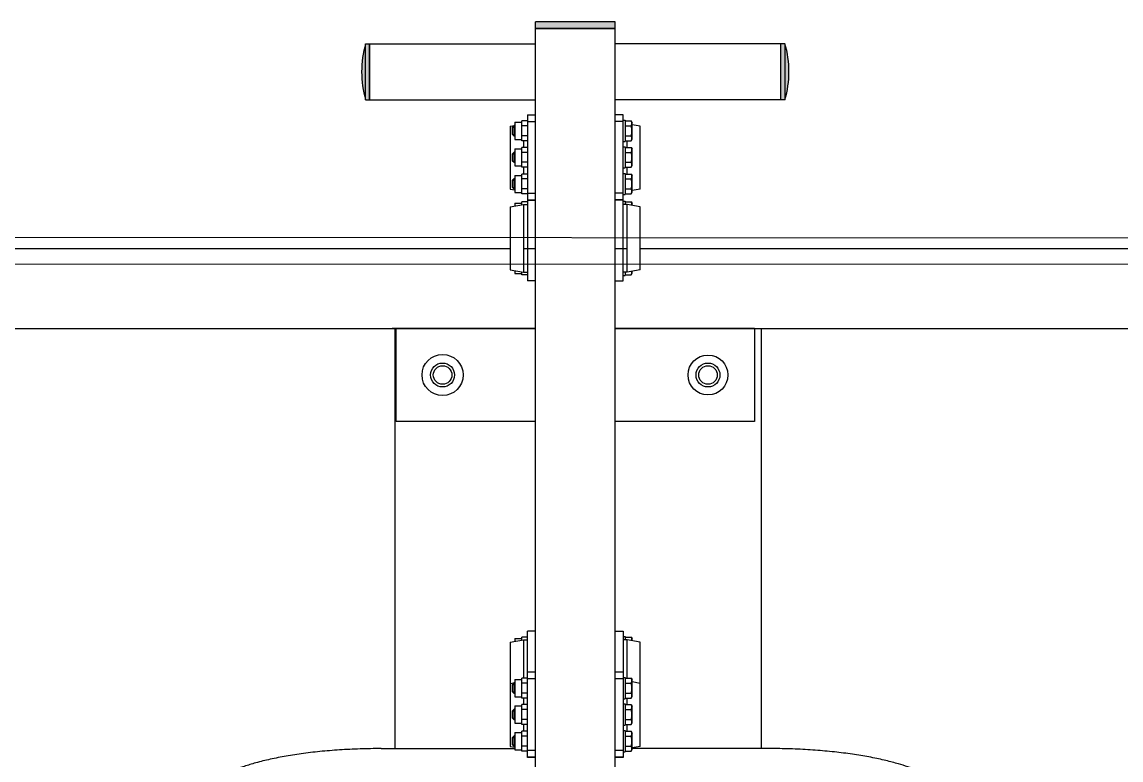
# Model space of a CAD drawing. Header units: millimetres. Extents: x -3665 to 2545, y -3636 to 2679.
# Drawn here: x -1309 to -481, y -764 to -207 of the extents above; entities that cross this region are included whole.
import ezdxf

# ---------------------------------------------------------------- set-up
doc = ezdxf.new("R2010")
doc.units = ezdxf.units.MM
doc.layers.add('DIKOM_ОБЪЕКТ', color=7, linetype='Continuous')

msp = doc.modelspace()

# ---------------------------------------------------------------- hatches: boundary and pattern name
at = {"layer": 'DIKOM_ОБЪЕКТ'}
h = msp.add_hatch(color=256, dxfattribs=at)
h.paths.add_polyline_path([(-922.54, -212.28), (-862.54, -212.28), (-862.54, -207.28), (-922.54, -207.28)])
h.paths.add_polyline_path([(-737.54, -223.7), (-737.54, -266), (-734.54, -266), (-734.54, -223.7)])
h.paths.add_polyline_path([(-731.54, -244.85), (-732.34, -233.85), (-734.54, -223.7), (-734.54, -266), (-732.25, -255.21)])
h.paths.add_polyline_path([(-1047.54, -266), (-1047.54, -223.7), (-1050.54, -223.7), (-1050.54, -266)])
h.paths.add_polyline_path([(-1050.54, -266), (-1050.54, -223.7), (-1052.83, -234.48), (-1053.54, -244.85), (-1052.74, -255.84)])

# ---------------------------------------------------------------- linework, layer by layer
for p, q in [((-862.54, -207.28), (-922.54, -207.28)), ((-922.54, -977.23), (-922.54, -207.28)), ((-862.54, -212.28), (-922.54, -212.28)), ((-922.54, -212.28), (-862.54, -212.28)), ((-862.54, -977.23), (-862.54, -207.28)), ((-1050.54, -223.7), (-922.54, -223.7)), ((-1050.54, -266), (-1050.54, -223.7)), ((-1047.54, -266), (-1047.54, -223.7)), ((-1047.54, -223.7), (-1047.54, -266)), ((-734.54, -223.7), (-862.54, -223.7)), ((-737.54, -266), (-737.54, -223.7)), ((-734.54, -223.7), (-734.54, -266)), ((-1050.54, -266), (-922.54, -266)), ((-734.54, -266), (-862.54, -266)), ((-928.54, -277.29), (-922.54, -277.29)), ((-928.54, -277.29), (-928.54, -402.35)), ((-856.54, -277.29), (-862.54, -277.29)), ((-856.54, -402.35), (-856.54, -277.29)), ((-856.54, -281.38), (-854.94, -281.38)), ((-854.94, -281.38), (-854.94, -297.38)), ((-941.54, -285.8), (-938.04, -285.19)), ((-941.54, -285.8), (-941.54, -333.28)), ((-938.69, -285.38), (-939.94, -286.63)), ((-939.94, -292.13), (-939.94, -286.63)), ((-939.94, -286.63), (-938.04, -286.63)), ((-938.04, -285.38), (-938.69, -285.38)), ((-938.69, -293.38), (-938.69, -285.38)), ((-938.04, -282.88), (-938.04, -295.88)), ((-938.04, -282.88), (-932.94, -282.88)), ((-928.54, -281.87), (-932.94, -281.87)), ((-932.94, -296.89), (-932.94, -281.87)), ((-928.54, -285.61), (-932.94, -285.61)), ((-928.54, -282.28), (-922.54, -282.28)), ((-856.54, -282.28), (-862.54, -282.28)), ((-854.94, -281.87), (-850.41, -281.87)), ((-854.94, -285.61), (-850.41, -285.61)), ((-850.41, -281.88), (-850.41, -281.87)), ((-850.41, -281.88), (-849.64, -283.21)), ((-849.64, -295.56), (-849.64, -283.21)), ((-843.54, -285.8), (-849.64, -284.73)), ((-843.54, -333.28), (-843.54, -285.8)), ((-938.69, -293.38), (-939.94, -292.13)), ((-939.94, -292.13), (-938.04, -292.13)), ((-938.04, -293.38), (-938.69, -293.38)), ((-938.04, -295.88), (-932.94, -295.88)), ((-928.54, -293.12), (-932.94, -293.12)), ((-928.54, -296.89), (-932.94, -296.89)), ((-931.54, -296.89), (-931.54, -301.81)), ((-856.54, -297.38), (-854.94, -297.38)), ((-854.94, -293.12), (-850.41, -293.12)), ((-854.94, -296.89), (-850.41, -296.89)), ((-853.54, -301.81), (-853.54, -296.89)), ((-850.41, -296.88), (-849.64, -295.56)), ((-850.41, -296.88), (-850.41, -296.89)), ((-938.69, -305.31), (-939.94, -306.56)), ((-938.04, -305.31), (-938.69, -305.31)), ((-938.69, -313.31), (-938.69, -305.31)), ((-938.04, -302.81), (-938.04, -315.81)), ((-938.04, -302.81), (-932.94, -302.81)), ((-928.54, -301.81), (-932.94, -301.81)), ((-932.94, -316.82), (-932.94, -301.81)), ((-928.54, -305.54), (-932.94, -305.54)), ((-856.54, -301.31), (-854.94, -301.31)), ((-854.94, -301.31), (-854.94, -317.31)), ((-854.94, -301.81), (-850.41, -301.81)), ((-854.94, -305.54), (-850.41, -305.54)), ((-850.41, -301.82), (-850.41, -301.81)), ((-850.41, -301.82), (-849.64, -303.14)), ((-849.64, -315.49), (-849.64, -303.14)), ((-939.94, -312.06), (-939.94, -306.56)), ((-939.94, -306.56), (-938.04, -306.56)), ((-938.69, -313.31), (-939.94, -312.06)), ((-939.94, -312.06), (-938.04, -312.06)), ((-938.04, -313.31), (-938.69, -313.31)), ((-928.54, -313.05), (-932.94, -313.05)), ((-854.94, -313.05), (-850.41, -313.05)), ((-938.04, -315.81), (-932.94, -315.81)), ((-938.04, -322.88), (-938.04, -335.88)), ((-938.04, -322.88), (-932.94, -322.88)), ((-928.54, -316.82), (-932.94, -316.82)), ((-928.54, -321.87), (-932.94, -321.87)), ((-932.94, -336.89), (-932.94, -321.87)), ((-931.54, -316.82), (-931.54, -321.87)), ((-856.54, -317.31), (-854.94, -317.31)), ((-856.54, -321.38), (-854.94, -321.38)), ((-854.94, -316.82), (-850.41, -316.82)), ((-854.94, -321.38), (-854.94, -337.38)), ((-854.94, -321.87), (-850.41, -321.87)), ((-853.54, -321.87), (-853.54, -316.82)), ((-850.41, -316.81), (-849.64, -315.49)), ((-850.41, -316.81), (-850.41, -316.82)), ((-850.41, -321.88), (-850.41, -321.87)), ((-850.41, -321.88), (-849.64, -323.21)), ((-938.69, -325.38), (-939.94, -326.63)), ((-939.94, -332.13), (-939.94, -326.63)), ((-939.94, -326.63), (-938.04, -326.63)), ((-938.04, -325.38), (-938.69, -325.38)), ((-938.69, -333.38), (-938.69, -325.38)), ((-928.54, -325.61), (-932.94, -325.61)), ((-854.94, -325.61), (-850.41, -325.61)), ((-849.64, -335.56), (-849.64, -323.21)), ((-941.54, -333.28), (-938.04, -333.89)), ((-938.69, -333.38), (-939.94, -332.13)), ((-939.94, -332.13), (-938.04, -332.13)), ((-938.04, -333.38), (-938.69, -333.38)), ((-938.04, -335.88), (-932.94, -335.88)), ((-928.54, -333.12), (-932.94, -333.12)), ((-928.54, -336.89), (-932.94, -336.89)), ((-928.54, -336.28), (-922.54, -336.28)), ((-856.54, -336.28), (-862.54, -336.28)), ((-856.54, -337.38), (-854.94, -337.38)), ((-854.94, -333.12), (-850.41, -333.12)), ((-854.94, -336.89), (-850.41, -336.89)), ((-850.41, -336.88), (-849.64, -335.56)), ((-850.41, -336.88), (-850.41, -336.89)), ((-843.54, -333.28), (-849.64, -334.35)), ((-941.54, -346.61), (-931.54, -344.85)), ((-941.54, -346.61), (-941.54, -394.09)), ((-938.04, -343.85), (-932.94, -343.85)), ((-938.04, -343.85), (-938.04, -346)), ((-932.94, -345.1), (-932.94, -342.84)), ((-928.54, -342.84), (-932.94, -342.84)), ((-931.54, -344.85), (-931.54, -395.85)), ((-931.54, -344.85), (-928.54, -344.85)), ((-928.54, -341.29), (-922.54, -341.29)), ((-928.54, -341.54), (-922.54, -341.54)), ((-856.54, -341.29), (-862.54, -341.29)), ((-856.54, -341.54), (-862.54, -341.54)), ((-856.54, -342.35), (-854.94, -342.35)), ((-853.54, -344.85), (-856.54, -344.85)), ((-854.94, -342.35), (-854.94, -344.85)), ((-854.94, -342.84), (-850.41, -342.84)), ((-843.54, -346.61), (-853.54, -344.85)), ((-853.54, -395.85), (-853.54, -344.85)), ((-850.41, -342.84), (-849.64, -344.17)), ((-849.64, -345.54), (-849.64, -344.17)), ((-843.54, -394.09), (-843.54, -346.61)), ((-2.69, -370.35), (-1982.54, -369.41)), ((-941.54, -378.35), (-1967.54, -378.35)), ((-922.54, -378.35), (-931.54, -378.35)), ((-853.54, -378.35), (-862.54, -378.35)), ((-56.31, -378.35), (-843.54, -378.35)), ((-2.69, -390.35), (-1982.54, -389.41)), ((-941.54, -394.09), (-931.54, -395.85)), ((-938.04, -394.7), (-938.04, -396.85)), ((-938.04, -396.85), (-932.94, -396.85)), ((-932.94, -397.86), (-932.94, -395.6)), ((-931.54, -395.85), (-928.54, -395.85)), ((-853.54, -395.85), (-856.54, -395.85)), ((-854.94, -395.85), (-854.94, -398.35)), ((-843.54, -394.09), (-853.54, -395.85)), ((-850.41, -397.86), (-849.64, -396.52)), ((-849.64, -396.52), (-849.64, -395.16)), ((-928.54, -397.86), (-932.94, -397.86)), ((-922.54, -402.35), (-928.54, -402.35)), ((-862.54, -402.35), (-856.54, -402.35)), ((-856.54, -398.35), (-854.94, -398.35)), ((-854.94, -397.86), (-850.41, -397.86)), ((-1967.54, -438.35), (-922.54, -438.35)), ((-967.54, -438.35), (-1030.54, -438.35)), ((-1028.22, -754.92), (-1028.22, -438.35)), ((-1027.54, -508.35), (-1027.54, -438.35)), ((-922.54, -438.35), (-1027.54, -438.35)), ((-862.54, -438.35), (-40.23, -438.35)), ((-757.54, -438.35), (-862.54, -438.35)), ((-817.54, -438.35), (-754.54, -438.35)), ((-757.54, -438.35), (-757.54, -508.35)), ((-752.22, -754.92), (-752.22, -438.35)), ((-922.54, -508.35), (-1027.54, -508.35)), ((-757.54, -508.35), (-862.54, -508.35)), ((-932.94, -672.72), (-932.94, -670.84)), ((-928.54, -670.84), (-932.94, -670.84)), ((-922.54, -666.35), (-928.54, -666.35)), ((-928.54, -761.54), (-928.54, -666.35)), ((-862.54, -666.35), (-856.54, -666.35)), ((-856.54, -666.35), (-856.54, -761.54)), ((-856.54, -670.35), (-854.94, -670.35)), ((-854.94, -670.35), (-854.94, -672.17)), ((-854.94, -670.84), (-850.41, -670.84)), ((-850.41, -670.84), (-849.64, -672.17)), ((-941.54, -674.61), (-931.54, -672.85)), ((-941.54, -674.61), (-941.54, -753.28)), ((-938.04, -671.85), (-932.94, -671.85)), ((-938.04, -671.85), (-938.04, -674)), ((-932.94, -673.1), (-932.94, -672.72)), ((-931.54, -672.85), (-931.54, -701.87)), ((-931.54, -672.85), (-928.54, -672.85)), ((-853.54, -672.85), (-856.54, -672.85)), ((-854.94, -672.17), (-854.94, -672.85)), ((-843.54, -674.61), (-853.54, -672.85)), ((-853.54, -701.87), (-853.54, -672.85)), ((-849.64, -673.54), (-849.64, -672.17)), ((-843.54, -753.28), (-843.54, -674.61)), ((-938.04, -702.88), (-938.04, -715.88)), ((-938.04, -702.88), (-932.94, -702.88)), ((-928.54, -701.87), (-932.94, -701.87)), ((-932.94, -716.88), (-932.94, -701.87)), ((-922.54, -697.29), (-928.54, -697.29)), ((-922.54, -702.28), (-928.54, -702.28)), ((-856.54, -697.29), (-862.54, -697.29)), ((-856.54, -702.28), (-862.54, -702.28)), ((-856.54, -701.38), (-854.94, -701.38)), ((-854.94, -701.38), (-854.94, -717.38)), ((-854.94, -701.87), (-850.41, -701.87)), ((-850.41, -701.88), (-850.41, -701.87)), ((-850.41, -701.88), (-849.64, -703.2)), ((-849.64, -715.55), (-849.64, -703.2)), ((-941.54, -705.8), (-938.04, -705.18)), ((-938.69, -705.38), (-939.94, -706.63)), ((-939.94, -712.13), (-939.94, -706.63)), ((-939.94, -706.63), (-938.04, -706.63)), ((-938.69, -713.38), (-939.94, -712.13)), ((-939.94, -712.13), (-938.04, -712.13)), ((-938.04, -705.38), (-938.69, -705.38)), ((-938.69, -713.38), (-938.69, -705.38)), ((-928.54, -705.61), (-932.94, -705.61)), ((-854.94, -705.61), (-850.41, -705.61)), ((-843.54, -705.8), (-849.64, -704.73)), ((-938.04, -713.38), (-938.69, -713.38)), ((-938.04, -715.88), (-932.94, -715.88)), ((-928.54, -713.12), (-932.94, -713.12)), ((-928.54, -716.88), (-932.94, -716.88)), ((-931.54, -716.88), (-931.54, -721.81)), ((-856.54, -717.38), (-854.94, -717.38)), ((-854.94, -713.12), (-850.41, -713.12)), ((-854.94, -716.88), (-850.41, -716.88)), ((-853.54, -721.81), (-853.54, -716.88)), ((-850.41, -716.87), (-849.64, -715.55)), ((-850.41, -716.87), (-850.41, -716.88)), ((-938.69, -725.31), (-939.94, -726.56)), ((-939.94, -732.06), (-939.94, -726.56)), ((-939.94, -726.56), (-938.04, -726.56)), ((-938.04, -725.31), (-938.69, -725.31)), ((-938.69, -733.31), (-938.69, -725.31)), ((-938.04, -722.81), (-938.04, -735.81)), ((-938.04, -722.81), (-932.94, -722.81)), ((-928.54, -721.81), (-932.94, -721.81)), ((-932.94, -736.82), (-932.94, -721.81)), ((-928.54, -725.54), (-932.94, -725.54)), ((-856.54, -721.31), (-854.94, -721.31)), ((-854.94, -721.31), (-854.94, -737.31)), ((-854.94, -721.81), (-850.41, -721.81)), ((-854.94, -725.54), (-850.41, -725.54)), ((-850.41, -721.82), (-850.41, -721.81)), ((-850.41, -721.82), (-849.64, -723.14)), ((-849.64, -735.49), (-849.64, -723.14)), ((-938.69, -733.31), (-939.94, -732.06)), ((-939.94, -732.06), (-938.04, -732.06)), ((-938.04, -733.31), (-938.69, -733.31)), ((-938.04, -735.81), (-932.94, -735.81)), ((-928.54, -733.05), (-932.94, -733.05)), ((-928.54, -736.82), (-932.94, -736.82)), ((-931.54, -736.82), (-931.54, -741.87)), ((-854.94, -733.05), (-850.41, -733.05)), ((-854.94, -736.82), (-850.41, -736.82)), ((-853.54, -741.87), (-853.54, -736.82)), ((-850.41, -736.81), (-849.64, -735.49)), ((-850.41, -736.81), (-850.41, -736.82)), ((-938.69, -745.38), (-939.94, -746.63)), ((-938.04, -745.38), (-938.69, -745.38)), ((-938.69, -753.38), (-938.69, -745.38)), ((-938.04, -742.88), (-938.04, -755.88)), ((-938.04, -742.88), (-932.94, -742.88)), ((-928.54, -741.87), (-932.94, -741.87)), ((-932.94, -756.88), (-932.94, -741.87)), ((-856.54, -737.31), (-854.94, -737.31)), ((-856.54, -741.38), (-854.94, -741.38)), ((-854.94, -741.38), (-854.94, -757.38)), ((-854.94, -741.87), (-850.41, -741.87)), ((-850.41, -741.88), (-850.41, -741.87)), ((-850.41, -741.88), (-849.64, -743.2)), ((-849.64, -755.55), (-849.64, -743.2)), ((-941.54, -753.28), (-938.04, -753.89)), ((-939.94, -752.13), (-939.94, -746.63)), ((-939.94, -746.63), (-938.04, -746.63)), ((-938.69, -753.38), (-939.94, -752.13)), ((-939.94, -752.13), (-938.04, -752.13)), ((-938.04, -753.38), (-938.69, -753.38)), ((-928.54, -745.61), (-932.94, -745.61)), ((-928.54, -753.12), (-932.94, -753.12)), ((-854.94, -745.61), (-850.41, -745.61)), ((-854.94, -753.12), (-850.41, -753.12)), ((-843.54, -753.28), (-849.64, -754.35)), ((-1038.85, -754.92), (-938.04, -754.92)), ((-938.04, -755.88), (-932.94, -755.88)), ((-928.54, -756.88), (-932.94, -756.88)), ((-922.54, -756.28), (-928.54, -756.28)), ((-922.54, -761.29), (-928.54, -761.29)), ((-922.54, -761.54), (-928.54, -761.54)), ((-856.54, -756.28), (-862.54, -756.28)), ((-856.54, -761.29), (-862.54, -761.29)), ((-856.54, -761.54), (-862.54, -761.54)), ((-856.54, -757.38), (-854.94, -757.38)), ((-854.94, -756.88), (-850.41, -756.88)), ((-850.41, -756.87), (-849.64, -755.55)), ((-850.41, -756.87), (-850.41, -756.88)), ((-746.24, -754.92), (-849.64, -754.92)), ((-847.54, -754.92), (-847.54, -753.98))]:
    msp.add_line(p, q, dxfattribs=at)
for centre, radius in [((-992.54, -473.35), 15.5), ((-792.54, -473.35), 15), ((-992.54, -473.35), 9), ((-992.54, -473.35), 7), ((-792.54, -473.35), 9), ((-792.54, -473.35), 7)]:
    msp.add_circle(centre, radius, dxfattribs=at)
for centre, start, end in [((-977.49, -244.85), 163.85359, 180), ((-807.6, -244.85), 0, 16.14641), ((-977.49, -244.85), 180, 196.14641), ((-807.6, -244.85), 343.85359, 0)]:
    msp.add_arc(centre, 76.05, start, end, dxfattribs=at)
for points, knots in [([(-850.41, -285.61), (-850.27, -285.37), (-850.12, -285.06), (-849.97, -284.65), (-849.9, -284.4), (-849.86, -284.15), (-849.83, -283.92), (-849.83, -283.7), (-849.84, -283.45), (-849.88, -283.18), (-849.96, -282.85), (-850.12, -282.42), (-850.29, -282.09), (-850.41, -281.88)], [0, 0, 0, 0, 2.757796, 3.597749, 4.649851, 5.507707, 6.37628, 7.207444, 7.985851, 9.11007, 10.215271, 11.642519, 14, 14, 14, 14]), ([(-850.41, -293.12), (-850.33, -292.83), (-850.21, -292.4), (-850.07, -291.76), (-849.98, -291.23), (-849.9, -290.68), (-849.86, -290.18), (-849.83, -289.72), (-849.83, -289.27), (-849.84, -288.85), (-849.87, -288.37), (-849.93, -287.77), (-850.09, -286.83), (-850.27, -286.09), (-850.41, -285.61)], [0, 0, 0, 0, 1.792921, 2.606895, 3.844333, 4.968544, 5.885196, 6.813299, 7.701429, 8.533187, 9.335775, 10.524184, 12.063388, 15, 15, 15, 15]), ([(-850.41, -296.89), (-850.27, -296.65), (-850.12, -296.33), (-849.97, -295.91), (-849.9, -295.66), (-849.86, -295.41), (-849.83, -295.18), (-849.83, -294.96), (-849.84, -294.71), (-849.88, -294.43), (-849.96, -294.11), (-850.12, -293.66), (-850.29, -293.33), (-850.41, -293.12)], [0, 0, 0, 0, 2.750356, 3.588044, 4.637308, 5.492849, 6.359079, 7.188001, 7.964308, 9.085494, 10.187714, 11.611112, 14, 14, 14, 14]), ([(-850.41, -305.54), (-850.27, -305.31), (-850.12, -304.99), (-849.97, -304.58), (-849.9, -304.33), (-849.86, -304.08), (-849.83, -303.85), (-849.83, -303.63), (-849.84, -303.38), (-849.88, -303.11), (-849.96, -302.79), (-850.12, -302.35), (-850.29, -302.02), (-850.41, -301.82)], [0, 0, 0, 0, 2.757796, 3.597749, 4.649851, 5.507707, 6.37628, 7.207444, 7.985851, 9.11007, 10.215271, 11.642519, 14, 14, 14, 14]), ([(-850.41, -313.05), (-850.33, -312.76), (-850.21, -312.33), (-850.07, -311.7), (-849.98, -311.17), (-849.9, -310.62), (-849.86, -310.12), (-849.83, -309.65), (-849.83, -309.2), (-849.84, -308.78), (-849.87, -308.3), (-849.93, -307.71), (-850.09, -306.76), (-850.27, -306.02), (-850.41, -305.54)], [0, 0, 0, 0, 1.792921, 2.606895, 3.844333, 4.968544, 5.885196, 6.813299, 7.701429, 8.533187, 9.335775, 10.524184, 12.063388, 15, 15, 15, 15]), ([(-850.41, -316.82), (-850.27, -316.58), (-850.12, -316.26), (-849.97, -315.84), (-849.9, -315.6), (-849.86, -315.34), (-849.83, -315.11), (-849.83, -314.89), (-849.84, -314.64), (-849.88, -314.37), (-849.96, -314.04), (-850.12, -313.6), (-850.29, -313.26), (-850.41, -313.05)], [0, 0, 0, 0, 2.750356, 3.588044, 4.637308, 5.492849, 6.359079, 7.188001, 7.964308, 9.085494, 10.187714, 11.611112, 14, 14, 14, 14]), ([(-850.41, -325.61), (-850.27, -325.37), (-850.12, -325.06), (-849.97, -324.65), (-849.9, -324.4), (-849.86, -324.15), (-849.83, -323.92), (-849.83, -323.7), (-849.84, -323.45), (-849.88, -323.18), (-849.96, -322.85), (-850.12, -322.42), (-850.29, -322.09), (-850.41, -321.88)], [0, 0, 0, 0, 2.757796, 3.597749, 4.649851, 5.507707, 6.37628, 7.207444, 7.985851, 9.11007, 10.215271, 11.642519, 14, 14, 14, 14]), ([(-850.41, -333.12), (-850.33, -332.83), (-850.21, -332.4), (-850.07, -331.76), (-849.98, -331.23), (-849.9, -330.68), (-849.86, -330.18), (-849.83, -329.72), (-849.83, -329.27), (-849.84, -328.85), (-849.87, -328.37), (-849.93, -327.77), (-850.09, -326.83), (-850.27, -326.09), (-850.41, -325.61)], [0, 0, 0, 0, 1.792921, 2.606895, 3.844333, 4.968544, 5.885196, 6.813299, 7.701429, 8.533187, 9.335775, 10.524184, 12.063388, 15, 15, 15, 15]), ([(-850.41, -336.89), (-850.27, -336.65), (-850.12, -336.33), (-849.97, -335.91), (-849.9, -335.66), (-849.86, -335.41), (-849.83, -335.18), (-849.83, -334.96), (-849.84, -334.71), (-849.88, -334.43), (-849.96, -334.1), (-850.12, -333.66), (-850.29, -333.33), (-850.41, -333.12)], [0, 0, 0, 0, 2.750356, 3.588044, 4.637308, 5.492849, 6.359079, 7.188001, 7.964308, 9.085494, 10.187714, 11.611112, 14, 14, 14, 14]), ([(-849.93, -345.49), (-849.9, -345.37), (-849.86, -345.17), (-849.83, -344.9), (-849.83, -344.67), (-849.84, -344.43), (-849.88, -344.16), (-849.96, -343.83), (-850.12, -343.39), (-850.29, -343.05), (-850.41, -342.84)], [0, 0, 0, 0, 1.471947, 2.442129, 3.370526, 4.239994, 5.495728, 6.73022, 8.324433, 11, 11, 11, 11]), ([(-850.41, -397.86), (-850.27, -397.62), (-850.12, -397.3), (-849.97, -396.88), (-849.9, -396.64), (-849.86, -396.39), (-849.83, -396.16), (-849.83, -395.93), (-849.84, -395.69), (-849.88, -395.45), (-849.92, -395.28), (-849.93, -395.21)], [0, 0, 0, 0, 3.360451, 4.383957, 5.665973, 6.711294, 7.769675, 8.782471, 9.730982, 11.100873, 12, 12, 12, 12]), ([(-849.93, -673.49), (-849.9, -673.37), (-849.86, -673.17), (-849.83, -672.9), (-849.83, -672.67), (-849.84, -672.43), (-849.88, -672.16), (-849.96, -671.83), (-850.12, -671.39), (-850.29, -671.05), (-850.41, -670.84)], [0, 0, 0, 0, 1.471947, 2.442129, 3.370526, 4.239994, 5.495728, 6.73022, 8.324433, 11, 11, 11, 11]), ([(-850.41, -705.61), (-850.27, -705.37), (-850.12, -705.06), (-849.97, -704.65), (-849.9, -704.4), (-849.86, -704.15), (-849.83, -703.92), (-849.83, -703.7), (-849.84, -703.45), (-849.88, -703.18), (-849.96, -702.85), (-850.12, -702.42), (-850.29, -702.09), (-850.41, -701.88)], [0, 0, 0, 0, 2.757796, 3.597749, 4.649851, 5.507707, 6.37628, 7.207444, 7.985851, 9.11007, 10.215271, 11.642519, 14, 14, 14, 14]), ([(-850.41, -713.12), (-850.33, -712.83), (-850.21, -712.4), (-850.07, -711.76), (-849.98, -711.23), (-849.9, -710.68), (-849.86, -710.18), (-849.83, -709.72), (-849.83, -709.27), (-849.84, -708.84), (-849.87, -708.37), (-849.93, -707.77), (-850.09, -706.83), (-850.27, -706.09), (-850.41, -705.61)], [0, 0, 0, 0, 1.792921, 2.606895, 3.844333, 4.968544, 5.885196, 6.813299, 7.701429, 8.533187, 9.335775, 10.524184, 12.063388, 15, 15, 15, 15]), ([(-850.41, -716.88), (-850.27, -716.64), (-850.12, -716.33), (-849.97, -715.91), (-849.9, -715.66), (-849.86, -715.41), (-849.83, -715.18), (-849.83, -714.95), (-849.84, -714.71), (-849.88, -714.43), (-849.96, -714.1), (-850.12, -713.66), (-850.29, -713.33), (-850.41, -713.12)], [0, 0, 0, 0, 2.750356, 3.588044, 4.637308, 5.492849, 6.359079, 7.188001, 7.964308, 9.085494, 10.187714, 11.611112, 14, 14, 14, 14]), ([(-850.41, -725.54), (-850.27, -725.3), (-850.12, -724.99), (-849.97, -724.58), (-849.9, -724.33), (-849.86, -724.08), (-849.83, -723.85), (-849.83, -723.63), (-849.84, -723.38), (-849.88, -723.11), (-849.96, -722.78), (-850.12, -722.35), (-850.29, -722.02), (-850.41, -721.82)], [0, 0, 0, 0, 2.757796, 3.597749, 4.649851, 5.507707, 6.37628, 7.207444, 7.985851, 9.11007, 10.215271, 11.642519, 14, 14, 14, 14]), ([(-850.41, -733.05), (-850.33, -732.76), (-850.21, -732.33), (-850.07, -731.69), (-849.98, -731.16), (-849.9, -730.61), (-849.86, -730.11), (-849.83, -729.65), (-849.83, -729.2), (-849.84, -728.78), (-849.87, -728.3), (-849.93, -727.7), (-850.09, -726.76), (-850.27, -726.02), (-850.41, -725.54)], [0, 0, 0, 0, 1.792921, 2.606895, 3.844333, 4.968544, 5.885196, 6.813299, 7.701429, 8.533187, 9.335775, 10.524184, 12.063388, 15, 15, 15, 15]), ([(-850.41, -736.82), (-850.27, -736.58), (-850.12, -736.26), (-849.97, -735.84), (-849.9, -735.59), (-849.86, -735.34), (-849.83, -735.11), (-849.83, -734.89), (-849.84, -734.64), (-849.88, -734.37), (-849.96, -734.04), (-850.12, -733.59), (-850.29, -733.26), (-850.41, -733.05)], [0, 0, 0, 0, 2.750356, 3.588044, 4.637308, 5.492849, 6.359079, 7.188001, 7.964308, 9.085494, 10.187714, 11.611112, 14, 14, 14, 14]), ([(-850.41, -745.61), (-850.27, -745.37), (-850.12, -745.06), (-849.97, -744.64), (-849.9, -744.4), (-849.86, -744.15), (-849.83, -743.92), (-849.83, -743.7), (-849.84, -743.45), (-849.88, -743.18), (-849.96, -742.85), (-850.12, -742.42), (-850.29, -742.09), (-850.41, -741.88)], [0, 0, 0, 0, 2.757796, 3.597749, 4.649851, 5.507707, 6.37628, 7.207444, 7.985851, 9.11007, 10.215271, 11.642519, 14, 14, 14, 14]), ([(-850.41, -753.12), (-850.33, -752.83), (-850.21, -752.4), (-850.07, -751.76), (-849.98, -751.23), (-849.9, -750.68), (-849.86, -750.18), (-849.83, -749.72), (-849.83, -749.27), (-849.84, -748.84), (-849.87, -748.37), (-849.93, -747.77), (-850.09, -746.83), (-850.27, -746.09), (-850.41, -745.61)], [0, 0, 0, 0, 1.792921, 2.606895, 3.844333, 4.968544, 5.885196, 6.813299, 7.701429, 8.533187, 9.335775, 10.524184, 12.063388, 15, 15, 15, 15]), ([(-850.41, -756.88), (-850.27, -756.64), (-850.12, -756.33), (-849.97, -755.91), (-849.9, -755.66), (-849.86, -755.41), (-849.83, -755.18), (-849.83, -754.95), (-849.84, -754.71), (-849.88, -754.43), (-849.96, -754.1), (-850.12, -753.66), (-850.29, -753.33), (-850.41, -753.12)], [0, 0, 0, 0, 2.750356, 3.588044, 4.637308, 5.492849, 6.359079, 7.188001, 7.964308, 9.085494, 10.187714, 11.611112, 14, 14, 14, 14]), ([(-1038.85, -754.92), (-1044.16, -754.92), (-1054.72, -755.09), (-1070.22, -755.85), (-1085.04, -757.08), (-1099.04, -758.74), (-1112.03, -760.8), (-1123.9, -763.2), (-1134.21, -765.82), (-1142.73, -768.49), (-1149.82, -771.15), (-1155.51, -773.7), (-1160.32, -776.26), (-1164.39, -778.8), (-1168.21, -781.64), (-1171.66, -784.76), (-1174.21, -787.65), (-1175.55, -789.48), (-1175.97, -790.1)], [0, 0, 0, 0, 1.658647, 3.291307, 4.901027, 6.486097, 8.043951, 9.569692, 11.054985, 12.346279, 13.451667, 14.557054, 15.387813, 16.217741, 17.04767, 17.877006, 18.635639, 19, 19, 19, 19]), ([(-609.12, -790.1), (-609.38, -789.71), (-610.14, -788.65), (-611.79, -786.57), (-614.34, -783.89), (-617.77, -780.92), (-621.56, -778.23), (-625.88, -775.63), (-630.38, -773.33), (-635.81, -770.94), (-641.88, -768.66), (-649.52, -766.23), (-658.68, -763.8), (-669.68, -761.43), (-682.08, -759.32), (-695.53, -757.56), (-709.87, -756.21), (-724.93, -755.3), (-737.17, -754.96), (-744.31, -754.92), (-746.24, -754.92)], [0, 0, 0, 0, 0.253848, 0.710774, 1.472317, 2.34016, 3.323714, 4.159997, 5.223815, 6.132638, 7.340419, 8.535685, 10.010676, 11.639333, 13.31436, 15.026333, 16.769159, 18.539476, 20.334416, 21, 21, 21, 21])]:
    msp.add_open_spline(points, degree=3, knots=knots, dxfattribs=at)

doc.saveas('drawing.dxf')
